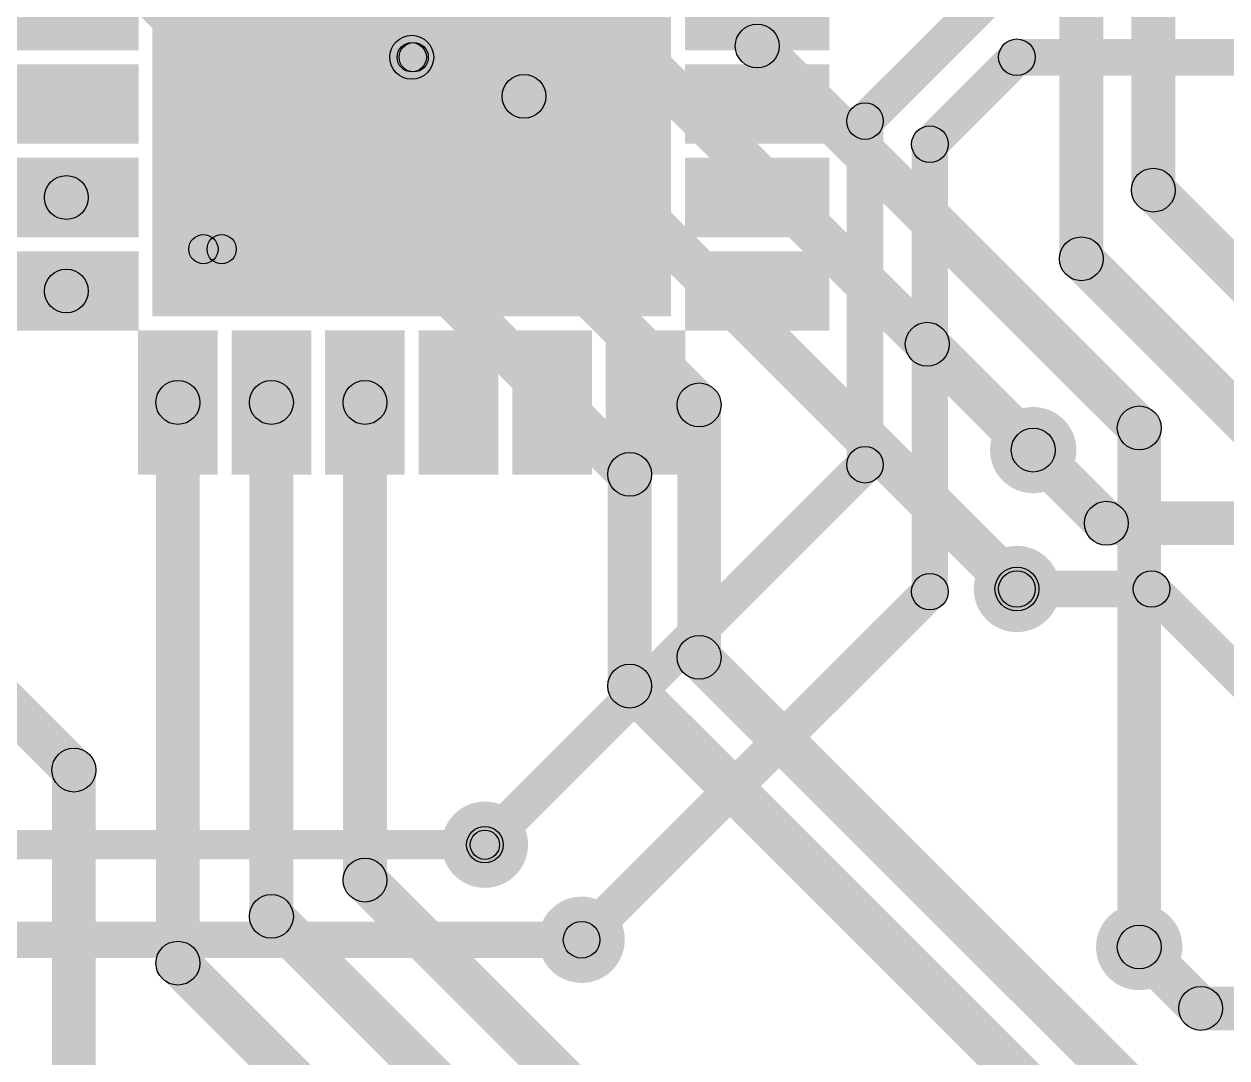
# Model space of a CAD drawing. Header units: millimetres. Extents: x -1.37 to 1.18, y -0.07 to 2.63.
# Drawn here: x -0.1061 to 0.223, y 1.0056 to 1.2886 of the extents above; entities that cross this region are included whole.
import ezdxf

# ---------------------------------------------------------------- set-up
doc = ezdxf.new("R2010")
doc.units = ezdxf.units.MM
doc.header["$MEASUREMENT"] = 0
for name, color, linetype in [('BottomLayer', 5, 'Continuous'), ('BottomPaste', 16, 'Continuous'), ('BottomSolder', 6, 'Continuous'), ('TopLayer', 1, 'Continuous'), ('ViaHoleLayer', 16, 'Continuous')]:
    doc.layers.add(name, color=color, linetype=linetype)

# ---------------------------------------------------------------- blocks, each defined once
blk = doc.blocks.new('QFN_24_B_77')
at = {"layer": 'BottomLayer'}
for points in [[(-0.07087, 0.07874), (-0.07087, 0.11024), (-0.05709, 0.11024), (-0.05709, 0.07874)], [(-0.04528, 0.07874), (-0.04528, 0.11024), (-0.0315, 0.11024), (-0.0315, 0.07874)], [(-0.01969, 0.07874), (-0.01969, 0.11024), (-0.00591, 0.11024), (-0.00591, 0.07874)], [(0.00591, 0.07874), (0.00591, 0.11024), (0.01969, 0.11024), (0.01969, 0.07874)], [(0.0315, 0.07874), (0.0315, 0.11024), (0.04528, 0.11024), (0.04528, 0.07874)], [(0.05709, 0.07874), (0.05709, 0.11024), (0.07087, 0.11024), (0.07087, 0.07874)], [(-0.11024, 0.07087), (-0.07874, 0.07087), (-0.07874, 0.05709), (-0.11024, 0.05709)], [(0.07874, 0.07087), (0.11024, 0.07087), (0.11024, 0.05709), (0.07874, 0.05709)], [(-0.06693, 0.06693), (0.06693, 0.06693), (0.06693, -0.06693), (-0.06693, -0.06693)], [(-0.11024, 0.04528), (-0.07874, 0.04528), (-0.07874, 0.0315), (-0.11024, 0.0315)], [(0.07874, 0.04528), (0.11024, 0.04528), (0.11024, 0.0315), (0.07874, 0.0315)], [(-0.11024, 0.01969), (-0.07874, 0.01969), (-0.07874, 0.00591), (-0.11024, 0.00591)], [(0.07874, 0.01969), (0.11024, 0.01969), (0.11024, 0.00591), (0.07874, 0.00591)], [(-0.11024, -0.00591), (-0.07874, -0.00591), (-0.07874, -0.01969), (-0.11024, -0.01969)], [(0.07874, -0.00591), (0.11024, -0.00591), (0.11024, -0.01969), (0.07874, -0.01969)], [(-0.11024, -0.0315), (-0.07874, -0.0315), (-0.07874, -0.04528), (-0.11024, -0.04528)], [(0.07874, -0.0315), (0.11024, -0.0315), (0.11024, -0.04528), (0.07874, -0.04528)], [(-0.11024, -0.05709), (-0.07874, -0.05709), (-0.07874, -0.07087), (-0.11024, -0.07087)], [(0.07874, -0.05709), (0.11024, -0.05709), (0.11024, -0.07087), (0.07874, -0.07087)], [(-0.05709, -0.07874), (-0.05709, -0.11024), (-0.07087, -0.11024), (-0.07087, -0.07874)], [(-0.0315, -0.07874), (-0.0315, -0.11024), (-0.04528, -0.11024), (-0.04528, -0.07874)], [(-0.00591, -0.07874), (-0.00591, -0.11024), (-0.01969, -0.11024), (-0.01969, -0.07874)], [(0.01969, -0.07874), (0.01969, -0.11024), (0.00591, -0.11024), (0.00591, -0.07874)], [(0.04528, -0.07874), (0.04528, -0.11024), (0.0315, -0.11024), (0.0315, -0.07874)], [(0.07087, -0.07874), (0.07087, -0.11024), (0.05709, -0.11024), (0.05709, -0.07874)]]:
    blk.add_hatch(color=5, dxfattribs=at).paths.add_polyline_path(points)
at = {"layer": 'BottomPaste'}
for points in [[(-0.07087, 0.07874), (-0.07087, 0.11024), (-0.05709, 0.11024), (-0.05709, 0.07874)], [(-0.04528, 0.07874), (-0.04528, 0.11024), (-0.0315, 0.11024), (-0.0315, 0.07874)], [(-0.01969, 0.07874), (-0.01969, 0.11024), (-0.00591, 0.11024), (-0.00591, 0.07874)], [(0.00591, 0.07874), (0.00591, 0.11024), (0.01969, 0.11024), (0.01969, 0.07874)], [(0.0315, 0.07874), (0.0315, 0.11024), (0.04528, 0.11024), (0.04528, 0.07874)], [(0.05709, 0.07874), (0.05709, 0.11024), (0.07087, 0.11024), (0.07087, 0.07874)], [(-0.11024, 0.07087), (-0.07874, 0.07087), (-0.07874, 0.05709), (-0.11024, 0.05709)], [(0.07874, 0.07087), (0.11024, 0.07087), (0.11024, 0.05709), (0.07874, 0.05709)], [(-0.06693, 0.06693), (0.06693, 0.06693), (0.06693, -0.06693), (-0.06693, -0.06693)], [(-0.11024, 0.04528), (-0.07874, 0.04528), (-0.07874, 0.0315), (-0.11024, 0.0315)], [(0.07874, 0.04528), (0.11024, 0.04528), (0.11024, 0.0315), (0.07874, 0.0315)], [(-0.11024, 0.01969), (-0.07874, 0.01969), (-0.07874, 0.00591), (-0.11024, 0.00591)], [(0.07874, 0.01969), (0.11024, 0.01969), (0.11024, 0.00591), (0.07874, 0.00591)], [(-0.11024, -0.00591), (-0.07874, -0.00591), (-0.07874, -0.01969), (-0.11024, -0.01969)], [(0.07874, -0.00591), (0.11024, -0.00591), (0.11024, -0.01969), (0.07874, -0.01969)], [(-0.11024, -0.0315), (-0.07874, -0.0315), (-0.07874, -0.04528), (-0.11024, -0.04528)], [(0.07874, -0.0315), (0.11024, -0.0315), (0.11024, -0.04528), (0.07874, -0.04528)], [(-0.11024, -0.05709), (-0.07874, -0.05709), (-0.07874, -0.07087), (-0.11024, -0.07087)], [(0.07874, -0.05709), (0.11024, -0.05709), (0.11024, -0.07087), (0.07874, -0.07087)], [(-0.05709, -0.07874), (-0.05709, -0.11024), (-0.07087, -0.11024), (-0.07087, -0.07874)], [(-0.0315, -0.07874), (-0.0315, -0.11024), (-0.04528, -0.11024), (-0.04528, -0.07874)], [(-0.00591, -0.07874), (-0.00591, -0.11024), (-0.01969, -0.11024), (-0.01969, -0.07874)], [(0.01969, -0.07874), (0.01969, -0.11024), (0.00591, -0.11024), (0.00591, -0.07874)], [(0.04528, -0.07874), (0.04528, -0.11024), (0.0315, -0.11024), (0.0315, -0.07874)], [(0.07087, -0.07874), (0.07087, -0.11024), (0.05709, -0.11024), (0.05709, -0.07874)]]:
    blk.add_hatch(color=16, dxfattribs=at).paths.add_polyline_path(points)
at = {"layer": 'BottomSolder'}
for points in [[(-0.07487, 0.07474), (-0.07487, 0.11424), (-0.05309, 0.11424), (-0.05309, 0.07474)], [(-0.04928, 0.07474), (-0.04928, 0.11424), (-0.0275, 0.11424), (-0.0275, 0.07474)], [(-0.02369, 0.07474), (-0.02369, 0.11424), (-0.00191, 0.11424), (-0.00191, 0.07474)], [(0.00191, 0.07474), (0.00191, 0.11424), (0.02369, 0.11424), (0.02369, 0.07474)], [(0.0275, 0.07474), (0.0275, 0.11424), (0.04928, 0.11424), (0.04928, 0.07474)], [(0.05309, 0.07474), (0.05309, 0.11424), (0.07487, 0.11424), (0.07487, 0.07474)], [(-0.11424, 0.07487), (-0.07474, 0.07487), (-0.07474, 0.05309), (-0.11424, 0.05309)], [(0.07474, 0.07487), (0.11424, 0.07487), (0.11424, 0.05309), (0.07474, 0.05309)], [(-0.07093, 0.07093), (0.07093, 0.07093), (0.07093, -0.07093), (-0.07093, -0.07093)], [(-0.11424, 0.04928), (-0.07474, 0.04928), (-0.07474, 0.0275), (-0.11424, 0.0275)], [(0.07474, 0.04928), (0.11424, 0.04928), (0.11424, 0.0275), (0.07474, 0.0275)], [(-0.11424, 0.02369), (-0.07474, 0.02369), (-0.07474, 0.00191), (-0.11424, 0.00191)], [(0.07474, 0.02369), (0.11424, 0.02369), (0.11424, 0.00191), (0.07474, 0.00191)], [(-0.11424, -0.00191), (-0.07474, -0.00191), (-0.07474, -0.02369), (-0.11424, -0.02369)], [(0.07474, -0.00191), (0.11424, -0.00191), (0.11424, -0.02369), (0.07474, -0.02369)], [(-0.11424, -0.0275), (-0.07474, -0.0275), (-0.07474, -0.04928), (-0.11424, -0.04928)], [(0.07474, -0.0275), (0.11424, -0.0275), (0.11424, -0.04928), (0.07474, -0.04928)], [(-0.11424, -0.05309), (-0.07474, -0.05309), (-0.07474, -0.07487), (-0.11424, -0.07487)], [(0.07474, -0.05309), (0.11424, -0.05309), (0.11424, -0.07487), (0.07474, -0.07487)], [(-0.05309, -0.07474), (-0.05309, -0.11424), (-0.07487, -0.11424), (-0.07487, -0.07474)], [(-0.0275, -0.07474), (-0.0275, -0.11424), (-0.04928, -0.11424), (-0.04928, -0.07474)], [(-0.00191, -0.07474), (-0.00191, -0.11424), (-0.02369, -0.11424), (-0.02369, -0.07474)], [(0.02369, -0.07474), (0.02369, -0.11424), (0.00191, -0.11424), (0.00191, -0.07474)], [(0.04928, -0.07474), (0.04928, -0.11424), (0.0275, -0.11424), (0.0275, -0.07474)], [(0.07487, -0.07474), (0.07487, -0.11424), (0.05309, -0.11424), (0.05309, -0.07474)]]:
    blk.add_hatch(color=6, dxfattribs=at).paths.add_polyline_path(points)

msp = doc.modelspace()

# ---------------------------------------------------------------- hatches: boundary and pattern name
at = {"layer": 'BottomLayer'}
for points in [[(-0.04263, 1.31367), (-0.03414, 1.32216), (0.00424, 1.28377), (-0.00424, 1.27529)], [(0.12754, 1.25851), (0.12046, 1.26558), (0.15495, 1.30006), (0.16202, 1.29299)], [(0, 1.27553), (0, 1.28353), (0.00053, 1.28353), (0.00053, 1.27553)], [(0.16553, 1.27453), (0.16553, 1.28453), (0.49153, 1.28453), (0.49153, 1.27453)], [(-0.04917, 1.22417), (-0.05483, 1.22983), (-0.0023, 1.28236), (0.00336, 1.2767)], [(0.14527, 1.25219), (0.13819, 1.25927), (0.16199, 1.28306), (0.16906, 1.27599)], [(0.129, 1.168), (0.119, 1.168), (0.119, 1.26204), (0.129, 1.26204)], [(0.14673, 1.13326), (0.13673, 1.13326), (0.13673, 1.25573), (0.14673, 1.25573)], [(-0.12714, 1.23514), (-0.12714, 1.24714), (-0.09449, 1.24714), (-0.09449, 1.23514)], [(-0.057, 1.223), (-0.057, 1.231), (-0.052, 1.231), (-0.052, 1.223)], [(-0.11877, 1.20955), (-0.11877, 1.22155), (-0.09449, 1.22155), (-0.09449, 1.20955)], [(-0.05798, 1.03159), (-0.06998, 1.03159), (-0.06998, 1.18504), (-0.05798, 1.18504)], [(-0.03239, 1.04439), (-0.04439, 1.04439), (-0.04439, 1.18504), (-0.03239, 1.18504)], [(-0.0068, 1.05432), (-0.0188, 1.05432), (-0.0188, 1.18504), (-0.0068, 1.18504)], [(0.16576, 1.16776), (0.17424, 1.17624), (0.19424, 1.15624), (0.18576, 1.14776)], [(0.02354, 1.06046), (0.01646, 1.06754), (0.12046, 1.17154), (0.12754, 1.16446)], [(0.19, 1.146), (0.19, 1.158), (0.441, 1.158), (0.441, 1.146)], [(-0.15577, 1.13929), (-0.14729, 1.14777), (-0.08818, 1.08867), (-0.09667, 1.08018)], [(0.16554, 1.129), (0.16554, 1.139), (0.20237, 1.139), (0.20237, 1.129)], [(0.04999, 1.03445), (0.04292, 1.04152), (0.13819, 1.13679), (0.14527, 1.12972)], [(0.19883, 1.13046), (0.2059, 1.13754), (0.33954, 1.0039), (0.33246, 0.99683)], [(-0.08643, 0.90153), (-0.09843, 0.90153), (-0.09843, 1.08443), (-0.08643, 1.08443)], [(-0.01704, 1.05008), (-0.00855, 1.05857), (0.04643, 1.00358), (0.03795, 0.9951)], [(-0.04263, 1.04014), (-0.03414, 1.04863), (0.03571, 0.97877), (0.02723, 0.97029)], [(0.19476, 1.03176), (0.20324, 1.04024), (0.22005, 1.02343), (0.21157, 1.01495)], [(0.199, 1.03), (0.199, 1.042), (0.199, 1.042), (0.199, 1.03)], [(-0.06822, 1.02735), (-0.05973, 1.03584), (0.03233, 0.94377), (0.02385, 0.93529)], [(0.21581, 1.01319), (0.21581, 1.02519), (0.25981, 1.02519), (0.25981, 1.01319)]]:
    msp.add_hatch(color=5, dxfattribs=at).paths.add_polyline_path(points)
h = msp.add_hatch(color=5, dxfattribs=at)
edge = h.paths.add_edge_path()
edge.add_arc((0, 1.27953), 0.006, 0, 360)
h = msp.add_hatch(color=5, dxfattribs=at)
edge = h.paths.add_edge_path()
edge.add_arc((0, 1.27953), 0.004, 0, 360)
h = msp.add_hatch(color=5, dxfattribs=at)
edge = h.paths.add_edge_path()
edge.add_arc((0.00053, 1.27953), 0.004, 0, 360)
h = msp.add_hatch(color=5, dxfattribs=at)
edge = h.paths.add_edge_path()
edge.add_arc((0.00053, 1.27953), 0.004, 0, 360)
h = msp.add_hatch(color=5, dxfattribs=at)
edge = h.paths.add_edge_path()
edge.add_arc((0.16553, 1.27953), 0.005, 0, 360)
h = msp.add_hatch(color=5, dxfattribs=at)
edge = h.paths.add_edge_path()
edge.add_arc((0.16553, 1.27953), 0.005, 0, 360)
h = msp.add_hatch(color=5, dxfattribs=at)
edge = h.paths.add_edge_path()
edge.add_arc((0.124, 1.26204), 0.005, 0, 360)
h = msp.add_hatch(color=5, dxfattribs=at)
edge = h.paths.add_edge_path()
edge.add_arc((0.124, 1.26204), 0.005, 0, 360)
h = msp.add_hatch(color=5, dxfattribs=at)
edge = h.paths.add_edge_path()
edge.add_arc((0.14173, 1.25573), 0.005, 0, 360)
h = msp.add_hatch(color=5, dxfattribs=at)
edge = h.paths.add_edge_path()
edge.add_arc((0.14173, 1.25573), 0.005, 0, 360)
h = msp.add_hatch(color=5, dxfattribs=at)
edge = h.paths.add_edge_path()
edge.add_arc((-0.09449, 1.24114), 0.006, 0, 360)
h = msp.add_hatch(color=5, dxfattribs=at)
edge = h.paths.add_edge_path()
edge.add_arc((-0.052, 1.228), 0.01181, 0, 360)
h = msp.add_hatch(color=5, dxfattribs=at)
edge = h.paths.add_edge_path()
edge.add_arc((-0.057, 1.227), 0.004, 0, 360)
h = msp.add_hatch(color=5, dxfattribs=at)
edge = h.paths.add_edge_path()
edge.add_arc((-0.052, 1.227), 0.004, 0, 360)
h = msp.add_hatch(color=5, dxfattribs=at)
edge = h.paths.add_edge_path()
edge.add_arc((-0.052, 1.227), 0.004, 0, 360)
h = msp.add_hatch(color=5, dxfattribs=at)
edge = h.paths.add_edge_path()
edge.add_arc((-0.09449, 1.21555), 0.006, 0, 360)
h = msp.add_hatch(color=5, dxfattribs=at)
edge = h.paths.add_edge_path()
edge.add_arc((-0.06398, 1.18504), 0.006, 0, 360)
h = msp.add_hatch(color=5, dxfattribs=at)
edge = h.paths.add_edge_path()
edge.add_arc((-0.03839, 1.18504), 0.006, 0, 360)
h = msp.add_hatch(color=5, dxfattribs=at)
edge = h.paths.add_edge_path()
edge.add_arc((-0.0128, 1.18504), 0.006, 0, 360)
h = msp.add_hatch(color=5, dxfattribs=at)
edge = h.paths.add_edge_path()
edge.add_arc((0.17, 1.172), 0.01181, 0, 360)
h = msp.add_hatch(color=5, dxfattribs=at)
edge = h.paths.add_edge_path()
edge.add_arc((0.17, 1.172), 0.006, 0, 360)
h = msp.add_hatch(color=5, dxfattribs=at)
edge = h.paths.add_edge_path()
edge.add_arc((0.124, 1.168), 0.005, 0, 360)
h = msp.add_hatch(color=5, dxfattribs=at)
edge = h.paths.add_edge_path()
edge.add_arc((0.124, 1.168), 0.005, 0, 360)
h = msp.add_hatch(color=5, dxfattribs=at)
edge = h.paths.add_edge_path()
edge.add_arc((0.19, 1.152), 0.006, 0, 360)
h = msp.add_hatch(color=5, dxfattribs=at)
edge = h.paths.add_edge_path()
edge.add_arc((0.19, 1.152), 0.006, 0, 360)
h = msp.add_hatch(color=5, dxfattribs=at)
edge = h.paths.add_edge_path()
edge.add_arc((0.16554, 1.134), 0.01181, 0, 360)
h = msp.add_hatch(color=5, dxfattribs=at)
edge = h.paths.add_edge_path()
edge.add_arc((0.16554, 1.134), 0.005, 0, 360)
h = msp.add_hatch(color=5, dxfattribs=at)
edge = h.paths.add_edge_path()
edge.add_arc((0.20237, 1.134), 0.005, 0, 360)
h = msp.add_hatch(color=5, dxfattribs=at)
edge = h.paths.add_edge_path()
edge.add_arc((0.20237, 1.134), 0.005, 0, 360)
h = msp.add_hatch(color=5, dxfattribs=at)
edge = h.paths.add_edge_path()
edge.add_arc((0.14173, 1.13326), 0.005, 0, 360)
h = msp.add_hatch(color=5, dxfattribs=at)
edge = h.paths.add_edge_path()
edge.add_arc((0.14173, 1.13326), 0.005, 0, 360)
h = msp.add_hatch(color=5, dxfattribs=at)
edge = h.paths.add_edge_path()
edge.add_arc((-0.09243, 1.08443), 0.006, 0, 360)
h = msp.add_hatch(color=5, dxfattribs=at)
edge = h.paths.add_edge_path()
edge.add_arc((-0.09243, 1.08443), 0.006, 0, 360)
h = msp.add_hatch(color=5, dxfattribs=at)
edge = h.paths.add_edge_path()
edge.add_arc((0.02, 1.064), 0.01181, 0, 360)
h = msp.add_hatch(color=5, dxfattribs=at)
edge = h.paths.add_edge_path()
edge.add_arc((0.02, 1.064), 0.005, 0, 360)
h = msp.add_hatch(color=5, dxfattribs=at)
edge = h.paths.add_edge_path()
edge.add_arc((-0.0128, 1.05432), 0.006, 0, 360)
h = msp.add_hatch(color=5, dxfattribs=at)
edge = h.paths.add_edge_path()
edge.add_arc((-0.0128, 1.05432), 0.006, 0, 360)
h = msp.add_hatch(color=5, dxfattribs=at)
edge = h.paths.add_edge_path()
edge.add_arc((-0.03839, 1.04439), 0.006, 0, 360)
h = msp.add_hatch(color=5, dxfattribs=at)
edge = h.paths.add_edge_path()
edge.add_arc((-0.03839, 1.04439), 0.006, 0, 360)
h = msp.add_hatch(color=5, dxfattribs=at)
edge = h.paths.add_edge_path()
edge.add_arc((0.04646, 1.03798), 0.01181, 0, 360)
h = msp.add_hatch(color=5, dxfattribs=at)
edge = h.paths.add_edge_path()
edge.add_arc((0.199, 1.036), 0.01181, 0, 360)
h = msp.add_hatch(color=5, dxfattribs=at)
edge = h.paths.add_edge_path()
edge.add_arc((0.04646, 1.03798), 0.005, 0, 360)
h = msp.add_hatch(color=5, dxfattribs=at)
edge = h.paths.add_edge_path()
edge.add_arc((0.199, 1.036), 0.006, 0, 360)
h = msp.add_hatch(color=5, dxfattribs=at)
edge = h.paths.add_edge_path()
edge.add_arc((0.199, 1.036), 0.006, 0, 360)
h = msp.add_hatch(color=5, dxfattribs=at)
edge = h.paths.add_edge_path()
edge.add_arc((0.199, 1.036), 0.006, 0, 360)
h = msp.add_hatch(color=5, dxfattribs=at)
edge = h.paths.add_edge_path()
edge.add_arc((-0.06398, 1.03159), 0.006, 0, 360)
h = msp.add_hatch(color=5, dxfattribs=at)
edge = h.paths.add_edge_path()
edge.add_arc((-0.06398, 1.03159), 0.006, 0, 360)
h = msp.add_hatch(color=5, dxfattribs=at)
edge = h.paths.add_edge_path()
edge.add_arc((0.21581, 1.01919), 0.006, 0, 360)
h = msp.add_hatch(color=5, dxfattribs=at)
edge = h.paths.add_edge_path()
edge.add_arc((0.21581, 1.01919), 0.006, 0, 360)
at = {"layer": 'TopLayer'}
for points in [[(0.18917, 1.22436), (0.17717, 1.22436), (0.17717, 1.44128), (0.18917, 1.44128)], [(0.20885, 1.24315), (0.19685, 1.24315), (0.19685, 1.44128), (0.20885, 1.44128)], [(-0.13577, 1.39029), (-0.12729, 1.39877), (0.08287, 1.18862), (0.07438, 1.18013)], [(-0.15477, 1.37129), (-0.14629, 1.37977), (0.06387, 1.16962), (0.05538, 1.16113)], [(-0.03761, 1.37113), (-0.02913, 1.37961), (0.14525, 1.20523), (0.13677, 1.19675)], [(0.1005, 1.28259), (0.0885, 1.28259), (0.0885, 1.37231), (0.1005, 1.37231)], [(-0.0573, 1.34835), (-0.04881, 1.35684), (0.03497, 1.27306), (0.02648, 1.26458)], [(0.09026, 1.27835), (0.09874, 1.28683), (0.20324, 1.18233), (0.19476, 1.17385)], [(0.03072, 1.26282), (0.03072, 1.27482), (0.03072, 1.27482), (0.03072, 1.26282)], [(0.02648, 1.26458), (0.03497, 1.27306), (0.16978, 1.13824), (0.1613, 1.12976)], [(0.19861, 1.23891), (0.20709, 1.24739), (0.27171, 1.18277), (0.26323, 1.17429)], [(0.17892, 1.22012), (0.18741, 1.22861), (0.24033, 1.17568), (0.23185, 1.1672)], [(0.13677, 1.19675), (0.14525, 1.20523), (0.17424, 1.17624), (0.16576, 1.16776)], [(0.08462, 1.11529), (0.07262, 1.11529), (0.07262, 1.18438), (0.08462, 1.18438)], [(0.205, 1.036), (0.193, 1.036), (0.193, 1.17809), (0.205, 1.17809)], [(0.06562, 1.10742), (0.05362, 1.10742), (0.05362, 1.16538), (0.06562, 1.16538)], [(0.07438, 1.11105), (0.08287, 1.11953), (0.20709, 0.9953), (0.19861, 0.98682)], [(0.05538, 1.10318), (0.06387, 1.11166), (0.18741, 0.98812), (0.17892, 0.97963)], [(-0.19037, 1.06), (-0.19037, 1.068), (0.02, 1.068), (0.02, 1.06)], [(-0.18698, 1.03298), (-0.18698, 1.04298), (0.04646, 1.04298), (0.04646, 1.03298)]]:
    msp.add_hatch(color=1, dxfattribs=at).paths.add_polyline_path(points)
h = msp.add_hatch(color=1, dxfattribs=at)
edge = h.paths.add_edge_path()
edge.add_arc((0.0945, 1.28259), 0.006, 0, 360)
h = msp.add_hatch(color=1, dxfattribs=at)
edge = h.paths.add_edge_path()
edge.add_arc((0.0945, 1.28259), 0.006, 0, 360)
h = msp.add_hatch(color=1, dxfattribs=at)
edge = h.paths.add_edge_path()
edge.add_arc((0.03072, 1.26882), 0.006, 0, 360)
h = msp.add_hatch(color=1, dxfattribs=at)
edge = h.paths.add_edge_path()
edge.add_arc((0.03072, 1.26882), 0.006, 0, 360)
h = msp.add_hatch(color=1, dxfattribs=at)
edge = h.paths.add_edge_path()
edge.add_arc((0.03072, 1.26882), 0.006, 0, 360)
h = msp.add_hatch(color=1, dxfattribs=at)
edge = h.paths.add_edge_path()
edge.add_arc((0.03072, 1.26882), 0.006, 0, 360)
h = msp.add_hatch(color=1, dxfattribs=at)
edge = h.paths.add_edge_path()
edge.add_arc((0.20285, 1.24315), 0.006, 0, 360)
h = msp.add_hatch(color=1, dxfattribs=at)
edge = h.paths.add_edge_path()
edge.add_arc((0.20285, 1.24315), 0.006, 0, 360)
h = msp.add_hatch(color=1, dxfattribs=at)
edge = h.paths.add_edge_path()
edge.add_arc((-0.052, 1.228), 0.01181, 0, 360)
h = msp.add_hatch(color=1, dxfattribs=at)
edge = h.paths.add_edge_path()
edge.add_arc((0.18317, 1.22436), 0.006, 0, 360)
h = msp.add_hatch(color=1, dxfattribs=at)
edge = h.paths.add_edge_path()
edge.add_arc((0.18317, 1.22436), 0.006, 0, 360)
h = msp.add_hatch(color=1, dxfattribs=at)
edge = h.paths.add_edge_path()
edge.add_arc((0.14101, 1.20099), 0.006, 0, 360)
h = msp.add_hatch(color=1, dxfattribs=at)
edge = h.paths.add_edge_path()
edge.add_arc((0.14101, 1.20099), 0.006, 0, 360)
h = msp.add_hatch(color=1, dxfattribs=at)
edge = h.paths.add_edge_path()
edge.add_arc((0.14101, 1.20099), 0.006, 0, 360)
h = msp.add_hatch(color=1, dxfattribs=at)
edge = h.paths.add_edge_path()
edge.add_arc((0.14101, 1.20099), 0.006, 0, 360)
h = msp.add_hatch(color=1, dxfattribs=at)
edge = h.paths.add_edge_path()
edge.add_arc((0.07862, 1.18438), 0.006, 0, 360)
h = msp.add_hatch(color=1, dxfattribs=at)
edge = h.paths.add_edge_path()
edge.add_arc((0.07862, 1.18438), 0.006, 0, 360)
h = msp.add_hatch(color=1, dxfattribs=at)
edge = h.paths.add_edge_path()
edge.add_arc((0.17, 1.172), 0.01181, 0, 360)
h = msp.add_hatch(color=1, dxfattribs=at)
edge = h.paths.add_edge_path()
edge.add_arc((0.199, 1.17809), 0.006, 0, 360)
h = msp.add_hatch(color=1, dxfattribs=at)
edge = h.paths.add_edge_path()
edge.add_arc((0.199, 1.17809), 0.006, 0, 360)
h = msp.add_hatch(color=1, dxfattribs=at)
edge = h.paths.add_edge_path()
edge.add_arc((0.17, 1.172), 0.006, 0, 360)
h = msp.add_hatch(color=1, dxfattribs=at)
edge = h.paths.add_edge_path()
edge.add_arc((0.05962, 1.16538), 0.006, 0, 360)
h = msp.add_hatch(color=1, dxfattribs=at)
edge = h.paths.add_edge_path()
edge.add_arc((0.05962, 1.16538), 0.006, 0, 360)
h = msp.add_hatch(color=1, dxfattribs=at)
edge = h.paths.add_edge_path()
edge.add_arc((0.16554, 1.134), 0.01181, 0, 360)
h = msp.add_hatch(color=1, dxfattribs=at)
edge = h.paths.add_edge_path()
edge.add_arc((0.16554, 1.134), 0.006, 0, 360)
h = msp.add_hatch(color=1, dxfattribs=at)
edge = h.paths.add_edge_path()
edge.add_arc((0.07862, 1.11529), 0.006, 0, 360)
h = msp.add_hatch(color=1, dxfattribs=at)
edge = h.paths.add_edge_path()
edge.add_arc((0.07862, 1.11529), 0.006, 0, 360)
h = msp.add_hatch(color=1, dxfattribs=at)
edge = h.paths.add_edge_path()
edge.add_arc((0.05962, 1.10742), 0.006, 0, 360)
h = msp.add_hatch(color=1, dxfattribs=at)
edge = h.paths.add_edge_path()
edge.add_arc((0.05962, 1.10742), 0.006, 0, 360)
h = msp.add_hatch(color=1, dxfattribs=at)
edge = h.paths.add_edge_path()
edge.add_arc((0.02, 1.064), 0.01181, 0, 360)
h = msp.add_hatch(color=1, dxfattribs=at)
edge = h.paths.add_edge_path()
edge.add_arc((0.02, 1.064), 0.004, 0, 360)
h = msp.add_hatch(color=1, dxfattribs=at)
edge = h.paths.add_edge_path()
edge.add_arc((0.04646, 1.03798), 0.01181, 0, 360)
h = msp.add_hatch(color=1, dxfattribs=at)
edge = h.paths.add_edge_path()
edge.add_arc((0.199, 1.036), 0.01181, 0, 360)
h = msp.add_hatch(color=1, dxfattribs=at)
edge = h.paths.add_edge_path()
edge.add_arc((0.04646, 1.03798), 0.005, 0, 360)
h = msp.add_hatch(color=1, dxfattribs=at)
edge = h.paths.add_edge_path()
edge.add_arc((0.199, 1.036), 0.006, 0, 360)
at = {"layer": 'ViaHoleLayer'}
h = msp.add_hatch(color=16, dxfattribs=at)
edge = h.paths.add_edge_path()
edge.add_arc((-0.052, 1.228), 0.00591, 0, 360)
h = msp.add_hatch(color=16, dxfattribs=at)
edge = h.paths.add_edge_path()
edge.add_arc((0.17, 1.172), 0.00591, 0, 360)
h = msp.add_hatch(color=16, dxfattribs=at)
edge = h.paths.add_edge_path()
edge.add_arc((0.16554, 1.134), 0.00591, 0, 360)
h = msp.add_hatch(color=16, dxfattribs=at)
edge = h.paths.add_edge_path()
edge.add_arc((0.02, 1.064), 0.00591, 0, 360)
h = msp.add_hatch(color=16, dxfattribs=at)
edge = h.paths.add_edge_path()
edge.add_arc((0.04646, 1.03798), 0.00591, 0, 360)
h = msp.add_hatch(color=16, dxfattribs=at)
edge = h.paths.add_edge_path()
edge.add_arc((0.199, 1.036), 0.00591, 0, 360)

# ---------------------------------------------------------------- linework, layer by layer
at = {"layer": 'BottomLayer'}
for centre, radius in [((0, 1.27953), 0.006), ((0, 1.27953), 0.004), ((0.00053, 1.27953), 0.004), ((0.00053, 1.27953), 0.004), ((0.16553, 1.27953), 0.005), ((0.16553, 1.27953), 0.005), ((0.124, 1.26204), 0.005), ((0.124, 1.26204), 0.005), ((0.14173, 1.25573), 0.005), ((0.14173, 1.25573), 0.005), ((-0.09449, 1.24114), 0.006), ((-0.057, 1.227), 0.004), ((-0.052, 1.227), 0.004), ((-0.052, 1.227), 0.004), ((-0.09449, 1.21555), 0.006), ((-0.06398, 1.18504), 0.006), ((-0.03839, 1.18504), 0.006), ((-0.0128, 1.18504), 0.006), ((0.17, 1.172), 0.006), ((0.124, 1.168), 0.005), ((0.124, 1.168), 0.005), ((0.19, 1.152), 0.006), ((0.19, 1.152), 0.006), ((0.16554, 1.134), 0.005), ((0.20237, 1.134), 0.005), ((0.20237, 1.134), 0.005), ((0.14173, 1.13326), 0.005), ((0.14173, 1.13326), 0.005), ((-0.09243, 1.08443), 0.006), ((-0.09243, 1.08443), 0.006), ((0.02, 1.064), 0.005), ((-0.0128, 1.05432), 0.006), ((-0.0128, 1.05432), 0.006), ((-0.03839, 1.04439), 0.006), ((-0.03839, 1.04439), 0.006), ((0.04646, 1.03798), 0.005), ((0.199, 1.036), 0.006), ((0.199, 1.036), 0.006), ((0.199, 1.036), 0.006), ((-0.06398, 1.03159), 0.006), ((-0.06398, 1.03159), 0.006), ((0.21581, 1.01919), 0.006), ((0.21581, 1.01919), 0.006)]:
    msp.add_circle(centre, radius, dxfattribs=at)
at = {"layer": 'TopLayer'}
for centre, radius in [((0.0945, 1.28259), 0.006), ((0.0945, 1.28259), 0.006), ((0.03072, 1.26882), 0.006), ((0.03072, 1.26882), 0.006), ((0.03072, 1.26882), 0.006), ((0.03072, 1.26882), 0.006), ((0.20285, 1.24315), 0.006), ((0.20285, 1.24315), 0.006), ((0.18317, 1.22436), 0.006), ((0.18317, 1.22436), 0.006), ((0.14101, 1.20099), 0.006), ((0.14101, 1.20099), 0.006), ((0.14101, 1.20099), 0.006), ((0.14101, 1.20099), 0.006), ((0.07862, 1.18438), 0.006), ((0.07862, 1.18438), 0.006), ((0.199, 1.17809), 0.006), ((0.199, 1.17809), 0.006), ((0.17, 1.172), 0.006), ((0.05962, 1.16538), 0.006), ((0.05962, 1.16538), 0.006), ((0.16554, 1.134), 0.006), ((0.07862, 1.11529), 0.006), ((0.07862, 1.11529), 0.006), ((0.05962, 1.10742), 0.006), ((0.05962, 1.10742), 0.006), ((0.02, 1.064), 0.004), ((0.04646, 1.03798), 0.005), ((0.199, 1.036), 0.006)]:
    msp.add_circle(centre, radius, dxfattribs=at)

# ---------------------------------------------------------------- block references
at = {"rotation": 180}
msp.add_blockref('QFN_24_B_77', (0, 1.27953), dxfattribs=at)

doc.saveas('drawing.dxf')
